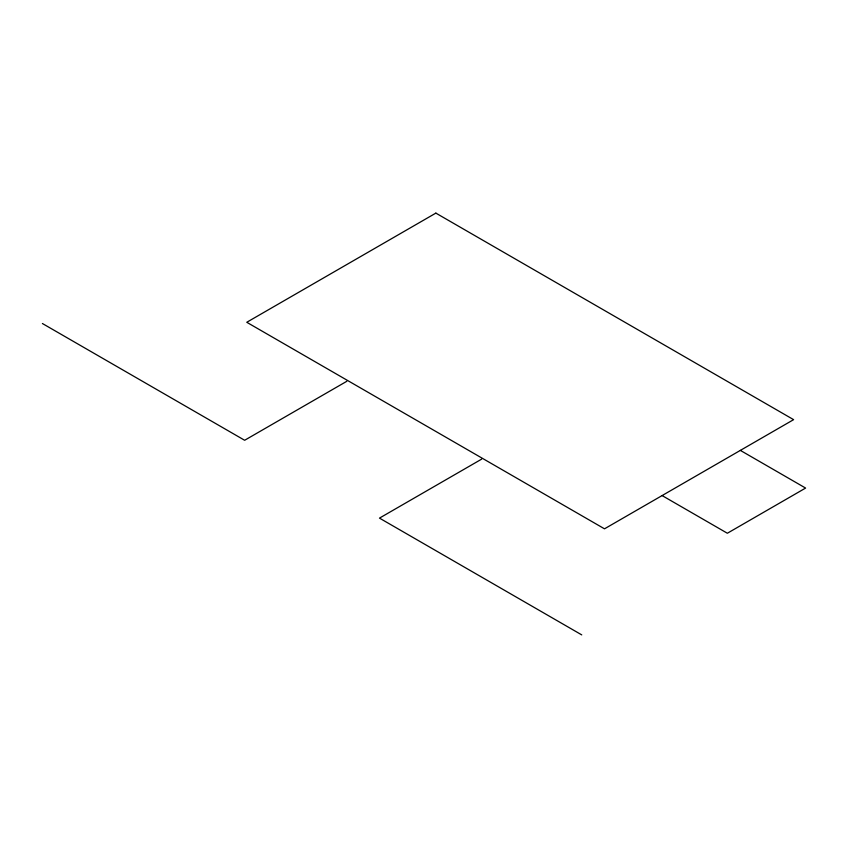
<?xml version="1.0" encoding="UTF-8"?>
<svg xmlns="http://www.w3.org/2000/svg" width="848" height="848" viewBox="0 0 848 848"><rect width="100%" height="100%" fill="white"/><g stroke="black" fill="none" stroke-linecap="round" stroke-linejoin="round"><path stroke-width="1.27" d="M346.811 381.293L244.648 440.271L42.4 323.512M481.643 459.139L379.48 518.117L581.739 634.887M740.357 450.394L805.6 488.066L727.351 533.244L662.108 495.571M435.861 213.113L246.768 322.282L604.507 528.823L793.611 419.654L435.861 213.113"/></g></svg>
